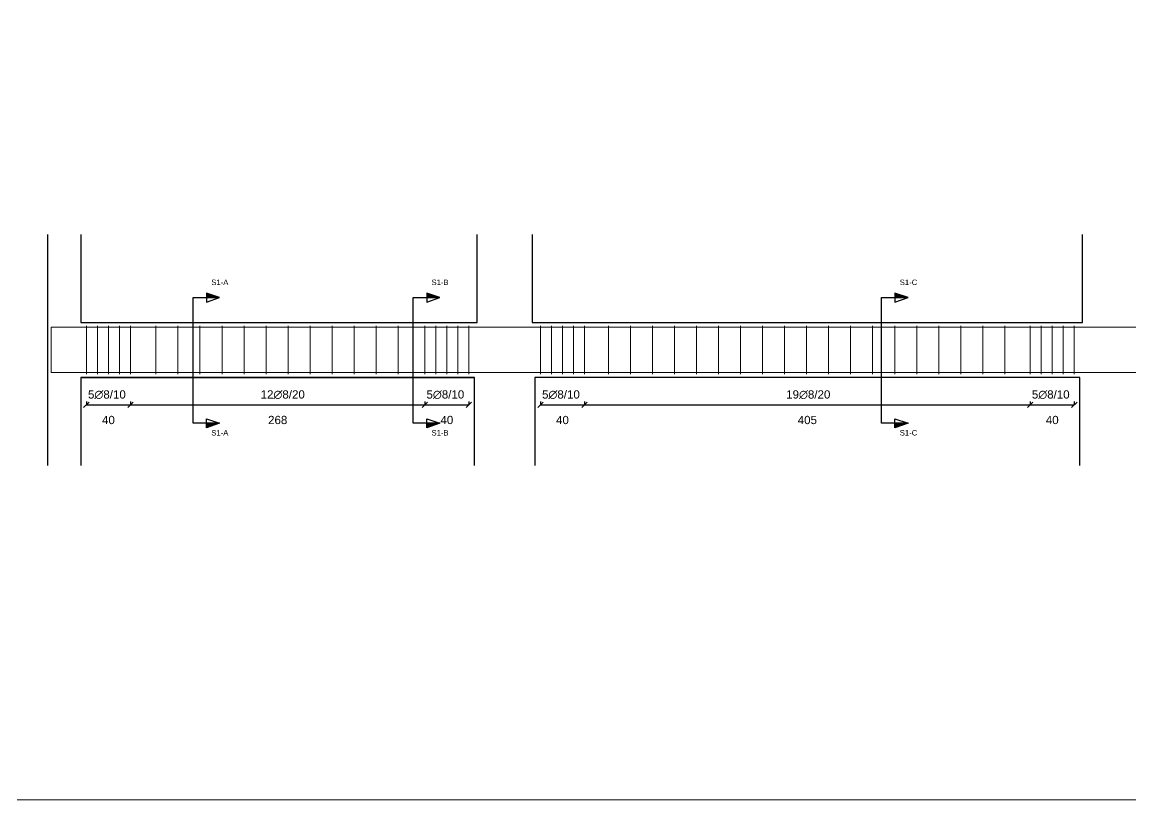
# Model space of a CAD drawing. Header units: millimetres. Extents: x -455371 to 117772, y -78417 to 116564.
# Drawn here: x -222066 to -211993, y -19326 to -12256 of the extents above; entities that cross this region are included whole.
import ezdxf

# ---------------------------------------------------------------- set-up
doc = ezdxf.new("R2010")
doc.units = ezdxf.units.MM
doc.layers.get('0').update_dxf_attribs({"color": 255})
for name, color, linetype, lineweight in [('armature', 5, 'Continuous', 18), ('Cls', 7, 'Continuous', 25), ('quote', 5, 'Continuous', 15), ('Scritte', 7, 'Continuous', 15), ('staffe', 10, 'Continuous', 15)]:
    doc.layers.add(name, color=color, linetype=linetype, lineweight=lineweight)
doc.layers.add('RETINI', color=253, linetype='Continuous')
doc.styles.get("Standard").update_dxf_attribs({"font": 'arial.ttf'})
doc.dimstyles.new('scala1 a 50', dxfattribs={"dimtxt": 75, "dimasz": 50, "dimexe": 0.18, "dimexo": 250, "dimgap": 100, "dimtad": 2, "dimdec": 0, "dimlfac": 0.1, "dimzin": 0, "dimdsep": 46, "dimtxsty": 'Standard', "dimblk": 'OBLIQUE', "dimcen": -100, "dimadec": 0, "dimazin": 0, "dimtfac": 1, "dimtdec": 0, "dimtofl": 0, "dimtmove": 0, "dimatfit": 3, "dimfxl": 250, "dimfxlon": 1, "dimtolj": 1, "dimtzin": 0, "dimarcsym": 0})

# ---------------------------------------------------------------- blocks, each defined once
blk = doc.blocks.new('*U898')
at = {"layer": 'staffe'}
blk.add_lwpolyline([(0, -220), (0, 220)], dxfattribs=at)
blk = doc.blocks.new('*U899')
at = {"layer": 'Cls', "color": 0, "linetype": 'ByBlock', "lineweight": -2, "transparency": 16777216}
for p in [(0, 0), (100, 0), (200, 0), (300, 0), (400, 0)]:
    blk.add_blockref('*U898', p, dxfattribs=at)
blk = doc.blocks.new('*U900')
at = {"layer": 'staffe'}
blk.add_lwpolyline([(0, -220), (0, 220)], dxfattribs=at)
blk = doc.blocks.new('*U901')
at = {"layer": 'Cls', "color": 0, "linetype": 'ByBlock', "lineweight": -2, "transparency": 16777216}
for p in [(0, 0), (100, 0), (200, 0), (300, 0), (400, 0)]:
    blk.add_blockref('*U900', p, dxfattribs=at)
blk = doc.blocks.new('*U914')
at = {"layer": 'staffe'}
blk.add_lwpolyline([(0, -220), (0, 220)], dxfattribs=at)
blk = doc.blocks.new('*U915')
at = {"layer": 'Cls', "color": 0, "linetype": 'ByBlock', "lineweight": -2, "transparency": 16777216}
for p in [(0, 0), (100, 0), (200, 0), (300, 0), (400, 0)]:
    blk.add_blockref('*U914', p, dxfattribs=at)
blk = doc.blocks.new('*U916')
at = {"layer": 'staffe'}
blk.add_lwpolyline([(0, -220), (0, 220)], dxfattribs=at)
blk = doc.blocks.new('*U917')
at = {"layer": 'Cls', "color": 0, "linetype": 'ByBlock', "lineweight": -2, "transparency": 16777216}
for p in [(0, 0), (100, 0), (200, 0), (300, 0), (400, 0)]:
    blk.add_blockref('*U916', p, dxfattribs=at)
blk = doc.blocks.new('*U879')
at = {"layer": 'staffe'}
blk.add_lwpolyline([(0, -220), (0, 220)], dxfattribs=at)
blk = doc.blocks.new('*U880')
at = {"layer": 'Cls', "color": 0, "linetype": 'ByBlock', "lineweight": -2, "transparency": 16777216}
for p in [(0, 0), (200, 0), (400, 0), (600, 0), (800, 0), (1000, 0), (1200, 0), (1400, 0), (1600, 0), (1800, 0), (2000, 0), (2200, 0)]:
    blk.add_blockref('*U879', p, dxfattribs=at)
blk = doc.blocks.new('*U913')
at = {"layer": 'staffe'}
blk.add_lwpolyline([(0, -220), (0, 220)], dxfattribs=at)
blk = doc.blocks.new('*U912')
at = {"layer": 'Cls', "color": 0, "linetype": 'ByBlock', "lineweight": -2, "transparency": 16777216}
for p in [(0, 0), (200, 0), (400, 0), (600, 0), (800, 0), (1000, 0), (1200, 0), (1400, 0), (1600, 0), (1800, 0), (2000, 0), (2200, 0), (2400, 0), (2600, 0), (2800, 0), (3000, 0), (3200, 0), (3400, 0), (3600, 0)]:
    blk.add_blockref('*U913', p, dxfattribs=at)
blk = doc.blocks.new('_Oblique')
at = {"color": 0, "linetype": 'ByBlock', "lineweight": -2}
blk.add_line((-0.5, -0.5), (0.5, 0.5), dxfattribs=at)
blk = doc.blocks.new('*D945')
at = {"layer": 'Defpoints', "color": 0, "transparency": 16777216}
for p in [(-212907, -15456), (-212507, -15456), (-212507, -15735)]:
    blk.add_point(p, dxfattribs=at)
at = {"layer": 'quote', "color": 0, "lineweight": -2, "transparency": 16777216}
for p, q in [((-212907, -15706), (-212907, -15735)), ((-212507, -15706), (-212507, -15735)), ((-212907, -15735), (-212507, -15735))]:
    blk.add_line(p, q, dxfattribs=at)
at = {"layer": 'quote', "color": 0, "lineweight": -2, "transparency": 16777216, "xscale": 50, "yscale": 50, "zscale": 50, "rotation": 180}
blk.add_blockref('_Oblique', (-212907, -15735), dxfattribs=at)
at = {"layer": 'quote', "color": 0, "lineweight": -2, "transparency": 16777216, "xscale": 50, "yscale": 50, "zscale": 50}
blk.add_blockref('_Oblique', (-212507, -15735), dxfattribs=at)
at = {"layer": 'quote', "color": 0, "transparency": 16777216, "insert": (-212707, -15873), "char_height": 75, "attachment_point": 5}
blk.add_mtext('\\A1;40', dxfattribs=at)
blk = doc.blocks.new('*D948')
at = {"layer": 'Defpoints', "color": 0, "transparency": 16777216}
for p in [(-218407, -15456), (-218007, -15456), (-218007, -15735)]:
    blk.add_point(p, dxfattribs=at)
at = {"layer": 'quote', "color": 0, "lineweight": -2, "transparency": 16777216}
for p, q in [((-218407, -15706), (-218407, -15735)), ((-218007, -15706), (-218007, -15735)), ((-218407, -15735), (-218007, -15735))]:
    blk.add_line(p, q, dxfattribs=at)
at = {"layer": 'quote', "color": 0, "lineweight": -2, "transparency": 16777216, "xscale": 50, "yscale": 50, "zscale": 50, "rotation": 180}
blk.add_blockref('_Oblique', (-218407, -15735), dxfattribs=at)
at = {"layer": 'quote', "color": 0, "lineweight": -2, "transparency": 16777216, "xscale": 50, "yscale": 50, "zscale": 50}
blk.add_blockref('_Oblique', (-218007, -15735), dxfattribs=at)
at = {"layer": 'quote', "color": 0, "transparency": 16777216, "insert": (-218207, -15873), "char_height": 75, "attachment_point": 5}
blk.add_mtext('\\A1;40', dxfattribs=at)
blk = doc.blocks.new('*D952')
at = {"layer": 'Defpoints', "color": 0, "transparency": 16777216}
for p in [(-221482, -15456), (-221082, -15456), (-221082, -15735)]:
    blk.add_point(p, dxfattribs=at)
at = {"layer": 'quote', "color": 0, "lineweight": -2, "transparency": 16777216}
for p, q in [((-221482, -15706), (-221482, -15735)), ((-221082, -15706), (-221082, -15735)), ((-221482, -15735), (-221082, -15735))]:
    blk.add_line(p, q, dxfattribs=at)
at = {"layer": 'quote', "color": 0, "lineweight": -2, "transparency": 16777216, "xscale": 50, "yscale": 50, "zscale": 50, "rotation": 180}
blk.add_blockref('_Oblique', (-221482, -15735), dxfattribs=at)
at = {"layer": 'quote', "color": 0, "lineweight": -2, "transparency": 16777216, "xscale": 50, "yscale": 50, "zscale": 50}
blk.add_blockref('_Oblique', (-221082, -15735), dxfattribs=at)
at = {"layer": 'quote', "color": 0, "transparency": 16777216, "insert": (-221282, -15873), "char_height": 75, "attachment_point": 5}
blk.add_mtext('\\A1;40', dxfattribs=at)
blk = doc.blocks.new('*D956')
at = {"layer": 'Defpoints', "color": 0, "transparency": 16777216}
for p in [(-217357, -15456), (-216957, -15456), (-216957, -15735)]:
    blk.add_point(p, dxfattribs=at)
at = {"layer": 'quote', "color": 0, "lineweight": -2, "transparency": 16777216}
for p, q in [((-217357, -15706), (-217357, -15735)), ((-216957, -15706), (-216957, -15735)), ((-217357, -15735), (-216957, -15735))]:
    blk.add_line(p, q, dxfattribs=at)
at = {"layer": 'quote', "color": 0, "lineweight": -2, "transparency": 16777216, "xscale": 50, "yscale": 50, "zscale": 50, "rotation": 180}
blk.add_blockref('_Oblique', (-217357, -15735), dxfattribs=at)
at = {"layer": 'quote', "color": 0, "lineweight": -2, "transparency": 16777216, "xscale": 50, "yscale": 50, "zscale": 50}
blk.add_blockref('_Oblique', (-216957, -15735), dxfattribs=at)
at = {"layer": 'quote', "color": 0, "transparency": 16777216, "insert": (-217157, -15873), "char_height": 75, "attachment_point": 5}
blk.add_mtext('\\A1;40', dxfattribs=at)
blk = doc.blocks.new('*D970')
at = {"layer": 'Defpoints', "color": 0, "transparency": 16777216}
for p in [(-221082, -15456), (-218407, -15456), (-218407, -15735)]:
    blk.add_point(p, dxfattribs=at)
at = {"layer": 'quote', "color": 0, "lineweight": -2, "transparency": 16777216}
for p, q in [((-221082, -15706), (-221082, -15735)), ((-218407, -15706), (-218407, -15735)), ((-221082, -15735), (-218407, -15735))]:
    blk.add_line(p, q, dxfattribs=at)
at = {"layer": 'quote', "color": 0, "lineweight": -2, "transparency": 16777216, "xscale": 50, "yscale": 50, "zscale": 50, "rotation": 180}
blk.add_blockref('_Oblique', (-221082, -15735), dxfattribs=at)
at = {"layer": 'quote', "color": 0, "lineweight": -2, "transparency": 16777216, "xscale": 50, "yscale": 50, "zscale": 50}
blk.add_blockref('_Oblique', (-218407, -15735), dxfattribs=at)
at = {"layer": 'quote', "color": 0, "transparency": 16777216, "insert": (-219744, -15873), "char_height": 75, "attachment_point": 5}
blk.add_mtext('\\A1;268', dxfattribs=at)
blk = doc.blocks.new('*D971')
at = {"layer": 'Defpoints', "color": 0, "transparency": 16777216}
for p in [(-216957, -15456), (-212907, -15456), (-212907, -15735)]:
    blk.add_point(p, dxfattribs=at)
at = {"layer": 'quote', "color": 0, "lineweight": -2, "transparency": 16777216}
for p, q in [((-216957, -15706), (-216957, -15735)), ((-212907, -15706), (-212907, -15735)), ((-216957, -15735), (-212907, -15735))]:
    blk.add_line(p, q, dxfattribs=at)
at = {"layer": 'quote', "color": 0, "lineweight": -2, "transparency": 16777216, "xscale": 50, "yscale": 50, "zscale": 50, "rotation": 180}
blk.add_blockref('_Oblique', (-216957, -15735), dxfattribs=at)
at = {"layer": 'quote', "color": 0, "lineweight": -2, "transparency": 16777216, "xscale": 50, "yscale": 50, "zscale": 50}
blk.add_blockref('_Oblique', (-212907, -15735), dxfattribs=at)
at = {"layer": 'quote', "color": 0, "transparency": 16777216, "insert": (-214932, -15873), "char_height": 75, "attachment_point": 5}
blk.add_mtext('\\A1;405', dxfattribs=at)

msp = doc.modelspace()

# ---------------------------------------------------------------- hatches: boundary and pattern name
at = {"layer": 'RETINI'}
h = msp.add_hatch(color=256, dxfattribs=at)
h.dxf.hatch_style = 1
h.paths.add_polyline_path([(-220391.1, -14719.8), (-220391.1, -14760.1), (-220271.6, -14760.1)])
h = msp.add_hatch(color=256, dxfattribs=at)
h.dxf.hatch_style = 1
h.paths.add_polyline_path([(-218390.4, -14719.8), (-218390.4, -14760.1), (-218270.8, -14760.1)])
h = msp.add_hatch(color=256, dxfattribs=at)
h.dxf.hatch_style = 1
h.paths.add_polyline_path([(-214135.8, -14719.8), (-214135.8, -14760.1), (-214016.3, -14760.1)])
h = msp.add_hatch(color=256, dxfattribs=at)
h.dxf.hatch_style = 1
h.paths.add_polyline_path([(-220271.6, -15902.9), (-220391.1, -15902.9), (-220391.1, -15943.3)])
h = msp.add_hatch(color=256, dxfattribs=at)
h.dxf.hatch_style = 1
h.paths.add_polyline_path([(-218270.8, -15902.9), (-218390.4, -15902.9), (-218390.4, -15943.3)])
h = msp.add_hatch(color=256, dxfattribs=at)
h.dxf.hatch_style = 1
h.paths.add_polyline_path([(-214016.3, -15902.9), (-214135.8, -15902.9), (-214135.8, -15943.3)])

# ---------------------------------------------------------------- linework, layer by layer
at = {"layer": 'armature'}
msp.add_lwpolyline([(-221801.5, -15029.5), (-208061.5, -15029.5), (-208061.5, -15441.5), (-221801.5, -15441.5)], close=True, dxfattribs=at)
at = {"layer": 'Cls'}
for points in [[(-221831.5, -16285.5), (-221831.5, -14185.5)], [(-221531.5, -14185.5), (-221531.5, -14985.5), (-217931.5, -14985.5), (-217931.5, -14185.5)], [(-217431.5, -14185.5), (-217431.5, -14985.5), (-212431.5, -14985.5), (-212431.5, -14185.5)], [(-220271.6, -15902.9), (-220513.4, -15902.9), (-220513.4, -14760.1), (-220513.4, -14760.1), (-220271.6, -14760.1)], [(-218270.8, -15902.9), (-218512.7, -15902.9), (-218512.7, -14760.1), (-218512.7, -14760.1), (-218270.8, -14760.1)], [(-214016.3, -15902.9), (-214258.1, -15902.9), (-214258.1, -14760.1), (-214258.1, -14760.1), (-214016.3, -14760.1)], [(-221531.5, -15485.5), (-217956.5, -15485.5), (-221531.5, -15485.5), (-221531.5, -16285.5)], [(-217956.5, -16285.5), (-217956.5, -15485.5)], [(-212456.5, -16285.5), (-212456.5, -15485.5), (-217406.5, -15485.5), (-217406.5, -16285.5)]]:
    msp.add_lwpolyline(points, dxfattribs=at)
for points in [[(-220271.6, -14760.1), (-220391.1, -14719.8), (-220391.1, -14760.1), (-220391.1, -14800.5)], [(-218270.8, -14760.1), (-218390.4, -14719.8), (-218390.4, -14760.1), (-218390.4, -14800.5)], [(-214016.3, -14760.1), (-214135.8, -14719.8), (-214135.8, -14760.1), (-214135.8, -14800.5)], [(-220271.6, -15902.9), (-220391.1, -15943.3), (-220391.1, -15902.9), (-220391.1, -15862.5)], [(-218270.8, -15902.9), (-218390.4, -15943.3), (-218390.4, -15902.9), (-218390.4, -15862.5)], [(-214016.3, -15902.9), (-214135.8, -15943.3), (-214135.8, -15902.9), (-214135.8, -15862.5)]]:
    msp.add_lwpolyline(points, close=True, dxfattribs=at)
at = {"layer": 'quote'}
msp.add_lwpolyline([(-223558, 8122.8), (-202853.5, 8122.8), (-202853.5, -19325.7), (-223558, -19325.7)], close=True, dxfattribs=at)

# ---------------------------------------------------------------- block references
at = {"layer": 'Cls'}
for name, p in [('*U901', (-221481.5, -15235.5)), ('*U880', (-220850, -15235.5)), ('*U899', (-217356.5, -15235.5)), ('*U912', (-216738.7, -15235.5))]:
    msp.add_blockref(name, p, dxfattribs=at)
at = {"layer": 'Cls', "xscale": -1}
for name, p in [('*U917', (-218006.5, -15235.5)), ('*U915', (-212506.5, -15235.5))]:
    msp.add_blockref(name, p, dxfattribs=at)

# ---------------------------------------------------------------- texts
at = {"layer": 'Scritte', "attachment_point": 1}
for s, insert, char_height in [('S1-A', (-220347.6, -14596.1), 50), ('S1-B', (-218346.9, -14596.1), 50), ('S1-C', (-214092.4, -14596.1), 50), ('5∅8/10 ', (-221467.5, -15602.8), 75), ('12∅8/20', (-219899.4, -15602.8), 75), ('5∅8/10 ', (-218392.5, -15602.8), 75), ('5∅8/10 ', (-217342.5, -15602.8), 75), ('19∅8/20', (-215124.4, -15602.8), 75), ('5∅8/10 ', (-212892.5, -15602.8), 75), ('S1-A', (-220347.6, -15963.9), 50), ('S1-B', (-218346.9, -15963.9), 50), ('S1-C', (-214092.4, -15963.9), 50)]:
    msp.add_mtext_dynamic_manual_height_columns(s, width=371.945, gutter_width=12.5, heights=[0], dxfattribs=dict(at, insert=insert, char_height=char_height))

# ---------------------------------------------------------------- dimensions: what is measured, and where the dimension line sits
at = {"layer": 'quote'}
for base, p1, p2, picture, middle in [((-221081.5, -15735), (-221481.5, -15455.5), (-221081.5, -15455.5), '*D952', (-221281.5, -15873.3)), ((-218406.5139833, -15735.0249372), (-221081.5139833, -15455.5232275), (-218406.5139833, -15455.5232275), '*D970', (-219744.0139833, -15873.3179113)), ((-218006.5, -15735), (-218406.5, -15455.5), (-218006.5, -15455.5), '*D948', (-218206.5, -15873.3)), ((-216956.5, -15735), (-217356.5, -15455.5), (-216956.5, -15455.5), '*D956', (-217156.5, -15873.3)), ((-212906.5, -15735), (-216956.5, -15455.5), (-212906.5, -15455.5), '*D971', (-214931.5, -15873.3)), ((-212506.5, -15735), (-212906.5, -15455.5), (-212506.5, -15455.5), '*D945', (-212706.5, -15873.3))]:
    dim = msp.add_linear_dim(base=base, p1=p1, p2=p2, dimstyle='scala1 a 50', dxfattribs=at)
    dim.commit()
    dim.dimension.update_dxf_attribs({"geometry": picture, "text_midpoint": middle})

doc.saveas('drawing.dxf')
